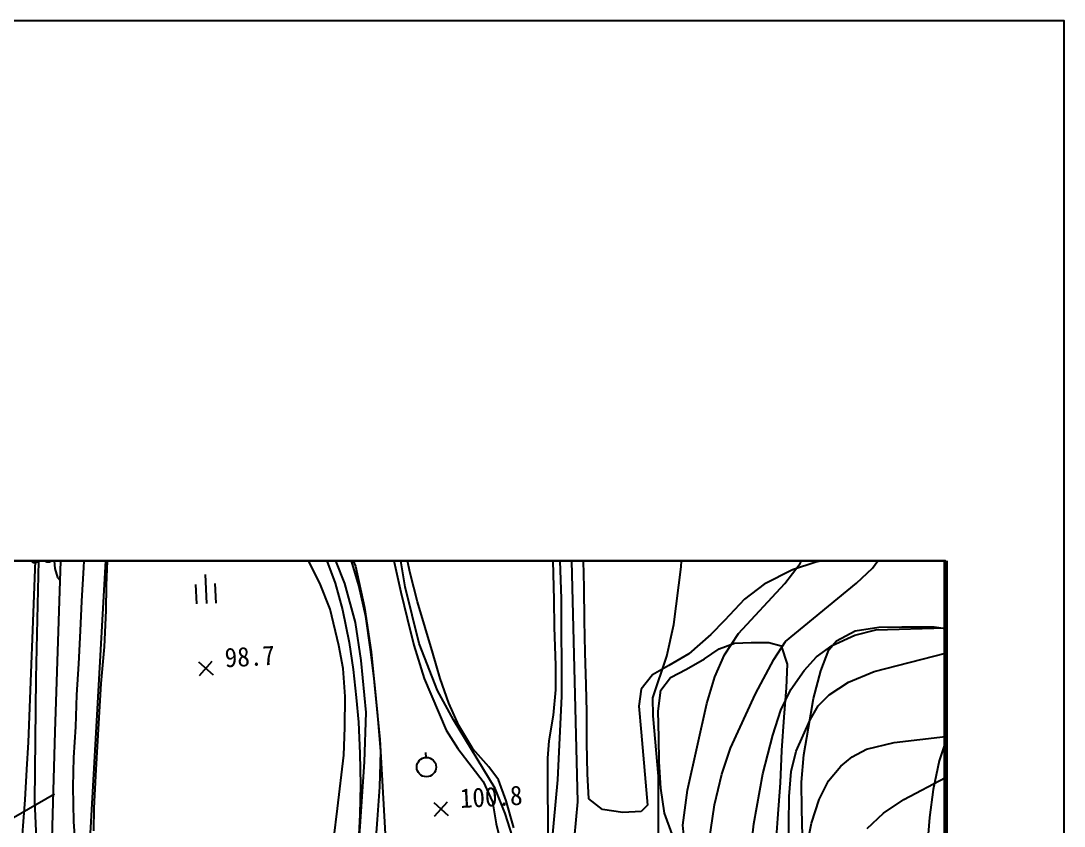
# Model space of a CAD drawing. Header units: millimetres. Extents: x 13158 to 13954, y 1103 to 1809.
# Drawn here: x 13846.3 to 13953.9, y 1536 to 1619.1 of the extents above; entities that cross this region are included whole.
import ezdxf
from ezdxf.xclip import XClip

# ---------------------------------------------------------------- set-up
doc = ezdxf.new("R2010")
doc.units = ezdxf.units.MM
doc.header["$LTSCALE"] = 10
doc.header["$MEASUREMENT"] = 0
doc.header["$XCLIPFRAME"] = 2
doc.linetypes.add('A-CENTR01', pattern=[2, 1.25, -0.25, 0.25, -0.25])
doc.layers.add('TN-MACL', color=6, linetype='A-CENTR01')
doc.layers.add('TZ-BASE', color=253, linetype='Continuous')
doc.layers.add('TX-PAPR', color=2, linetype='Continuous', plot=False)
doc.styles.add('HANA', font='GulimChe.ttf')

# ---------------------------------------------------------------- blocks, each defined once
blk = doc.blocks.new('JD-SGKLSNK8SGJS87')
at = {"layer": 'TZ-BASE'}
for p, q in [((638.04, 72.66, 99), (628.57, 96.16, 99)), ((611.3, 37.97, 98), (614.49, 94.29, 98)), ((606.68, 86.17, 98), (606.17, 62.87, 98)), ((662.05, 50.13, 103), (661.18, 86.38, 103)), ((280, 63.21), (700, 85.14)), ((634.77, 85.21, 100), (639.12, 74.44, 100)), ((606.42, 83.27, 98.93), (605.38, 56.29, 98.93)), ((608.17, 57.35, 96.04), (609.02, 82.81, 96.04)), ((660.38, 71.08, 102), (660.09, 78.72, 102)), ((642.63, 77.66, 100.74), (643.13, 74.84, 100.74)), ((644.26, 72.3, 101), (643.36, 77.73, 101)), ((672.72, 74.36, 104), (672.92, 77.62, 104)), ((611.16, 77.38, 97.66), (611.1, 74.29, 97.66)), ((607.97, 76.26, 97), (608.12, 74.21, 97)), ((613.56, 76.27, 98.72), (613.43, 72.46, 98.72)), ((635.46, 72.69, 98.72), (633.9, 75.8, 98.72)), ((636.03, 75.38, 98.42), (637.04, 72.7, 98.42)), ((639.48, 72.46, 100.74), (638.32, 76.29, 100.74)), ((644.76, 73.72, 101.68), (644.37, 75.74, 101.68)), ((685, 74.71, 105), (685.61, 75.94, 105)), ((689.55, 75.59, 104), (686.61, 74.84, 104)), ((692.47, 74.22, 106), (693.47, 75.66, 106)), ((611.1, 74.29, 97.66), (610.88, 70.82, 97.66)), ((639.12, 74.44, 100), (640.07, 70.19, 100)), ((643.13, 74.84, 100.74), (643.82, 71.75, 100.74)), ((659.48, 75.15, 101.68), (659.59, 70.97, 101.68)), ((662.72, 72.23, 104), (662.65, 75.25, 104)), ((671.98, 68.42, 104), (672.72, 74.36, 104)), ((683.42, 72.67, 105), (685, 74.71, 105)), ((686.61, 74.84, 104), (684.21, 74.07, 104)), ((608.12, 74.21, 97), (608.39, 73.28, 97)), ((608.39, 73.28, 97), (608.69, 72.96, 97)), ((623.62, 73.59, 98.48), (623.78, 70.59, 98.48)), ((645.53, 70.76, 101.68), (644.76, 73.72, 101.68)), ((684.21, 74.07, 104), (681.28, 72.58, 104)), ((690.82, 72.68, 106), (692.47, 74.22, 106)), ((613.43, 72.46, 98.72), (613.39, 69.88, 98.72)), ((622.78, 70.54, 98.48), (622.67, 72.54, 98.48)), ((624.77, 70.64, 98.48), (624.67, 72.64, 98.48)), ((636.53, 69.99, 98.72), (635.46, 72.69, 98.72)), ((637.04, 72.7, 98.42), (637.78, 69.93, 98.42)), ((639.13, 68.63, 99), (638.04, 72.66, 99)), ((640.2, 69.26, 100.74), (639.48, 72.46, 100.74)), ((645.7, 66.48, 101), (644.26, 72.3, 101)), ((662.77, 68.85, 104), (662.72, 72.23, 104)), ((678.63, 67.5, 105), (683.42, 72.67, 105)), ((681.28, 72.58, 104), (679.25, 71.04, 104)), ((683.47, 66.68, 106), (690.82, 72.68, 106)), ((643.82, 71.75, 100.74), (644.46, 69.08, 100.74)), ((660.4, 61.04, 102), (660.38, 71.08, 102)), ((679.25, 71.04, 104), (677.2, 68.85, 104)), ((610.88, 70.82, 97.66), (610.74, 67.78, 97.66)), ((637.42, 66.26, 98.72), (636.53, 69.99, 98.72)), ((640.07, 70.19, 100), (640.74, 65.62, 100)), ((647.11, 65.48, 101.68), (645.53, 70.76, 101.68)), ((659.59, 70.97, 101.68), (659.64, 68.14, 101.68)), ((613.39, 69.88, 98.72), (613.21, 66.11, 98.72)), ((637.78, 69.93, 98.42), (638.48, 66.57, 98.42)), ((640.7, 65.83, 100.74), (640.2, 69.26, 100.74)), ((644.46, 69.08, 100.74), (645.14, 66.3, 100.74)), ((610.74, 67.78, 97.66), (610.56, 64.35, 97.66)), ((639.72, 64.72, 99), (639.13, 68.63, 99)), ((659.64, 68.14, 101.68), (659.77, 64.21, 101.68)), ((662.83, 65.55, 104), (662.77, 68.85, 104)), ((671.25, 65.15, 104), (671.98, 68.42, 104)), ((677.2, 68.85, 104), (675.77, 67.38, 104)), ((690.62, 67.33, 107), (692.81, 67.89, 107)), ((690.66, 67.78, 112.33), (693.1, 68.14, 112.33)), ((692.81, 67.89, 107), (700, 68.09, 107)), ((693.1, 68.14, 112.33), (695.48, 68.18, 112.33)), ((695.48, 68.18, 112.33), (698.8, 68.17, 112.33)), ((698.8, 68.17, 112.33), (700, 68.02, 112.33)), ((675.77, 67.38, 104), (673.53, 65.39, 104)), ((677.18, 65.28, 105), (678.63, 67.5, 105)), ((687.95, 65.8, 112.33), (688.74, 66.73, 112.33)), ((688.29, 66.25, 107), (690.62, 67.33, 107)), ((688.74, 66.73, 112.33), (690.66, 67.78, 112.33)), ((613.21, 66.11, 98.72), (612.89, 62.32, 98.72)), ((637.86, 63.88, 98.72), (637.42, 66.26, 98.72)), ((638.48, 66.57, 98.42), (638.88, 63.79, 98.42)), ((641.08, 62.54, 100.74), (640.7, 65.83, 100.74)), ((645.14, 66.3, 100.74), (646.22, 62.85, 100.74)), ((647.6, 61.61, 101), (645.7, 66.48, 101)), ((675.13, 64.88, 106.93), (676.63, 65.91, 106.93)), ((676.63, 65.91, 106.93), (678.21, 66.51, 106.93)), ((678.21, 66.51, 106.93), (679.94, 66.58, 106.93)), ((679.94, 66.58, 106.93), (681.75, 66.55, 106.93)), ((681.75, 66.55, 106.93), (683.05, 66.23, 106.93)), ((682.29, 64.82, 106), (683.47, 66.68, 106)), ((683.05, 66.23, 106.93), (683.67, 64.34, 106.93)), ((686.69, 65.08, 107), (688.29, 66.25, 107)), ((687.11, 63.64, 112.33), (687.95, 65.8, 112.33)), ((622.96, 64.56, 98.66), (624.45, 63.23, 98.66)), ((623.04, 63.15, 98.66), (624.37, 64.64, 98.66)), ((640.22, 59.33, 99), (639.72, 64.72, 99)), ((640.74, 65.62, 100), (641.63, 56.55, 100)), ((647.86, 62.84, 101.68), (647.11, 65.48, 101.68)), ((662.91, 62.19, 104), (662.83, 65.55, 104)), ((669.79, 60.87, 104), (671.25, 65.15, 104)), ((673.53, 65.39, 104), (671.44, 64.19, 104)), ((673.28, 63.81, 106.93), (675.13, 64.88, 106.93)), ((676.21, 63.03, 105), (677.18, 65.28, 105)), ((680.38, 61.26, 106), (682.29, 64.82, 106)), ((685.4, 63.67, 107), (686.69, 65.08, 107)), ((692.63, 63.59, 108), (700, 65.47, 108)), ((610.56, 64.35, 97.66), (610.38, 61.17, 97.66)), ((638.08, 61, 98.72), (637.86, 63.88, 98.72)), ((638.88, 63.79, 98.42), (639.19, 60.89, 98.42)), ((659.77, 64.21, 101.68), (659.77, 61.7, 101.68)), ((671.44, 64.19, 104), (669.76, 63.24, 104)), ((671.64, 62.95, 106.93), (673.28, 63.81, 106.93)), ((683.67, 64.34, 106.93), (683.54, 61.88, 106.93)), ((684.04, 61.73, 107), (685.4, 63.67, 107)), ((686.37, 60.79, 112.33), (687.11, 63.64, 112.33)), ((689.99, 62.47, 108), (692.63, 63.59, 108)), ((606.17, 62.87, 98), (606.04, 50.19, 98)), ((641.43, 59.03, 100.74), (641.08, 62.54, 100.74)), ((646.22, 62.85, 100.74), (648.5, 57.53, 100.74)), ((648.77, 60.32, 101.68), (647.86, 62.84, 101.68)), ((669.76, 63.24, 104), (668.59, 61.74, 104)), ((670.64, 61.64, 106.93), (671.64, 62.95, 106.93)), ((675.37, 60.27, 105), (676.21, 63.03, 105)), ((687.98, 61.16, 108), (689.99, 62.47, 108)), ((612.89, 62.32, 98.72), (612.69, 59.41, 98.72)), ((649.24, 58.59, 101), (647.6, 61.61, 101)), ((659.77, 61.7, 101.68), (659.53, 59.07, 101.68)), ((663.01, 59.43, 104), (662.91, 62.19, 104)), ((668.59, 61.74, 104), (668.37, 60.01, 104)), ((670.35, 59.47, 106.93), (670.64, 61.64, 106.93)), ((682.99, 59.59, 107), (684.04, 61.73, 107)), ((683.54, 61.88, 106.93), (683.32, 58.87, 106.93)), ((610.38, 61.17, 97.66), (610.26, 57.88, 97.66)), ((638.05, 57.8, 98.72), (638.08, 61, 98.72)), ((639.19, 60.89, 98.42), (639.44, 58.34, 98.42)), ((649.81, 58.02, 101.68), (648.77, 60.32, 101.68)), ((660.01, 52.41, 102), (660.4, 61.04, 102)), ((669.84, 59, 104), (669.79, 60.87, 104)), ((673.36, 51.32, 105), (675.37, 60.27, 105)), ((677.82, 55.66, 106), (680.38, 61.26, 106)), ((685.87, 57.77, 112.33), (686.37, 60.79, 112.33)), ((686.86, 60.03, 108), (687.98, 61.16, 108)), ((612.69, 59.41, 98.72), (612.52, 56.42, 98.72)), ((640.08, 54.26, 99), (640.22, 59.33, 99)), ((663.01, 56.2, 104), (663.01, 59.43, 104)), ((668.37, 60.01, 104), (668.6, 57.31, 104)), ((670.42, 56.77, 106.93), (670.35, 59.47, 106.93)), ((682.16, 56.99, 107), (682.99, 59.59, 107)), ((686.03, 58.6, 108), (686.86, 60.03, 108)), ((639.44, 58.34, 98.42), (639.6, 55.13, 98.42)), ((641.75, 55.33, 100.74), (641.43, 59.03, 100.74)), ((653.53, 51.51, 101), (649.24, 58.59, 101)), ((659.53, 59.07, 101.68), (659.07, 56.41, 101.68)), ((670.4, 52.79, 104), (669.84, 59, 104)), ((683.32, 58.87, 106.93), (683.06, 55.44, 106.93)), ((684.58, 55.34, 108), (686.03, 58.6, 108)), ((607.92, 48.86, 96.04), (608.17, 57.35, 96.04)), ((610.26, 57.88, 97.66), (610.04, 54.7, 97.66)), ((637.92, 54.95, 98.72), (638.05, 57.8, 98.72)), ((648.5, 57.53, 100.74), (649.68, 55.64, 100.74)), ((651.23, 55.6, 101.68), (649.81, 58.02, 101.68)), ((668.6, 57.31, 104), (669.26, 49.77, 104)), ((685.36, 54.97, 112.33), (685.87, 57.77, 112.33)), ((605.38, 56.29, 98.93), (605.21, 53.45, 98.93)), ((612.52, 56.42, 98.72), (612.36, 53.46, 98.72)), ((641.63, 56.55, 100), (642.18, 46.83, 100)), ((659.07, 56.41, 101.68), (658.95, 54.62, 101.68)), ((663.06, 53.01, 104), (663.01, 56.2, 104)), ((670.46, 54.24, 106.93), (670.42, 56.77, 106.93)), ((681.16, 53.03, 107), (682.16, 56.99, 107)), ((691.84, 55.56, 109), (694.7, 56.25, 109)), ((694.7, 56.25, 109), (700, 56.88, 109)), ((700, 56.32, 112.33), (699.33, 54.37, 112.33)), ((637.27, 49.45, 98.72), (637.92, 54.95, 98.72)), ((639.6, 55.13, 98.42), (639.66, 51.87, 98.42)), ((641.66, 51.69, 100.74), (641.75, 55.33, 100.74)), ((646.37, 55.21, 101), (646.39, 54.71, 101)), ((649.68, 55.64, 100.74), (651.18, 53.7, 100.74)), ((652.88, 53.75, 101.68), (651.23, 55.6, 101.68)), ((676.91, 52.97, 106), (677.82, 55.66, 106)), ((683.06, 55.44, 106.93), (682.92, 52.08, 106.93)), ((684.07, 53.26, 108), (684.58, 55.34, 108)), ((685.13, 52.14, 112.33), (685.36, 54.97, 112.33)), ((690.35, 54.76, 109), (691.84, 55.56, 109)), ((610.04, 54.7, 97.66), (609.98, 51.68, 97.66)), ((638.9, 36.79, 99), (640.08, 54.26, 99)), ((658.95, 54.62, 101.68), (658.98, 43.69, 101.68)), ((670.61, 51.54, 106.93), (670.46, 54.24, 106.93)), ((687.92, 52.31, 109), (689.18, 53.81, 109)), ((689.18, 53.81, 109), (690.35, 54.76, 109)), ((699.33, 54.37, 112.33), (698.71, 51.41, 112.33)), ((605.21, 53.45, 98.93), (605.05, 50.32, 98.93)), ((612.36, 53.46, 98.72), (612.15, 49.46, 98.72)), ((651.18, 53.7, 100.74), (652.31, 52.21, 100.74)), ((653.88, 52.39, 101.68), (652.88, 53.75, 101.68)), ((663.19, 50.43, 104), (663.06, 53.01, 104)), ((670.37, 46.66, 104), (670.4, 52.79, 104)), ((676.15, 49.8, 106), (676.91, 52.97, 106)), ((680.23, 47.86, 107), (681.16, 53.03, 107)), ((683.86, 50.69, 108), (684.07, 53.26, 108)), ((609.98, 51.68, 97.66), (610.06, 48.09, 97.66)), ((639.66, 51.87, 98.42), (639.58, 48.81, 98.42)), ((641.4, 48.31, 100.74), (641.66, 51.69, 100.74)), ((652.31, 52.21, 100.74), (653.26, 50.12, 100.74)), ((654.68, 50.23, 101.68), (653.88, 52.39, 101.68)), ((659.37, 45.7, 102), (660.01, 52.41, 102)), ((682.92, 52.08, 106.93), (682.66, 48.4, 106.93)), ((685.16, 49.33, 112.33), (685.13, 52.14, 112.33)), ((686.94, 50.38, 109), (687.92, 52.31, 109)), ((695.69, 50.38, 110), (700, 52.63, 110)), ((563.8, 25.38), (608.1, 50.96)), ((654.56, 48.91, 101), (653.53, 51.51, 101)), ((671, 48.95, 106.93), (670.61, 51.54, 106.93)), ((672.91, 47.72, 105), (673.36, 51.32, 105)), ((683.76, 41.7, 108), (683.86, 50.69, 108)), ((698.71, 51.41, 112.33), (698.34, 48.51, 112.33)), ((605.05, 50.32, 98.93), (604.82, 47.66, 98.93)), ((606.04, 50.19, 98), (606.24, 45.58, 98)), ((647.21, 50.05, 100.78), (648.69, 48.72, 100.78)), ((647.28, 48.64, 100.78), (648.62, 50.13, 100.78)), ((653.26, 50.12, 100.74), (653.64, 47.87, 100.74)), ((655.45, 47.44, 101.68), (654.68, 50.23, 101.68)), ((661.71, 46.4, 103), (662.05, 50.13, 103)), ((664.61, 49.33, 104), (663.19, 50.43, 104)), ((669.26, 49.77, 104), (668.61, 49.14, 104)), ((675.62, 46.07, 106), (676.15, 49.8, 106)), ((686.16, 47.94, 109), (686.94, 50.38, 109)), ((693.6, 48.94, 110), (695.69, 50.38, 110)), ((607.82, 45.01, 96.04), (607.92, 48.86, 96.04)), ((612.15, 49.46, 98.72), (612.12, 47.14, 98.72)), ((636.9, 46.34, 98.72), (637.27, 49.45, 98.72)), ((639.58, 48.81, 98.42), (639.46, 46.02, 98.42)), ((657.14, 41.02, 101), (654.56, 48.91, 101)), ((666.72, 49.02, 104), (664.61, 49.33, 104)), ((668.61, 49.14, 104), (666.72, 49.02, 104)), ((671.8, 46.79, 106.93), (671, 48.95, 106.93)), ((685.24, 46.63, 112.33), (685.16, 49.33, 112.33)), ((691.9, 47.38, 110), (693.6, 48.94, 110)), ((698.34, 48.51, 112.33), (698.07, 45.08, 112.33)), ((604.82, 47.66, 98.93), (604.7, 45.72, 98.93)), ((610.06, 48.09, 97.66), (610.26, 45.18, 97.66)), ((641.17, 44.92, 100.74), (641.4, 48.31, 100.74)), ((653.64, 47.87, 100.74), (654.13, 45.86, 100.74)), ((673.07, 46.01, 105), (672.91, 47.72, 105)), ((679.65, 42.58, 107), (680.23, 47.86, 107)), ((682.66, 48.4, 106.93), (682.38, 44.58, 106.93)), ((685.51, 44.76, 109), (686.16, 47.94, 109))]:
    blk.add_line(p, q, dxfattribs=at)
blk.add_circle((646.45, 53.71, 101), 1, dxfattribs=at)
at = {"layer": 'TZ-BASE', "style": 'HANA'}
for s, p in [('98.4', (605.53, 74.69, 98.4)), ('98.7', (625.7, 64, 98.66)), ('100.8', (649.95, 49.49, 100.78))]:
    blk.add_text(s, height=2, rotation=2.9892, dxfattribs=at).set_placement(p)

msp = doc.modelspace()

# ---------------------------------------------------------------- linework, layer by layer
at = {"layer": 'TN-MACL', "const_width": 0.5}
msp.add_lwpolyline([(13941.67, 1563.34), (13941.67, 1413.34)], dxfattribs=at)
at = {"layer": 'TX-PAPR'}
msp.add_lwpolyline([(13157.89, 1103.05), (13953.89, 1103.05), (13953.89, 1619.05), (13157.89, 1619.05)], close=True, dxfattribs=at)
at = {"layer": 'TX-PAPR', "flags": 128}
msp.add_lwpolyline([(13941.67, 1413.34), (13241.67, 1413.34), (13241.67, 1563.34), (13941.67, 1563.34)], close=True, dxfattribs=at)

# ---------------------------------------------------------------- block references
at = {"layer": 'TZ-BASE'}
ref = msp.add_blockref('JD-SGKLSNK8SGJS87', (13241.67, 1488.34), dxfattribs=at)
XClip(ref).set_block_clipping_path([(0, -75), (699.9999999994, 75)])

doc.saveas('drawing.dxf')
